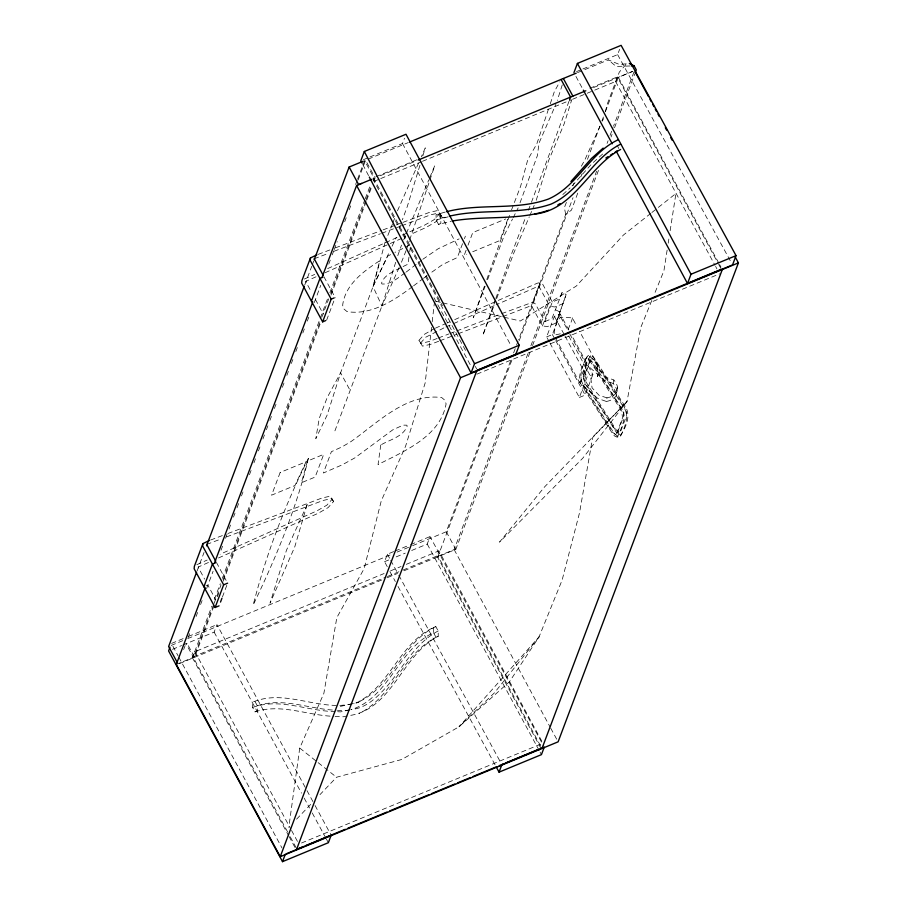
<?xml version="1.0" encoding="UTF-8"?>
<svg xmlns="http://www.w3.org/2000/svg" width="907" height="907" viewBox="0 0 907 907"><rect width="100%" height="100%" fill="white"/><g stroke="black" fill="none" stroke-linecap="round" stroke-linejoin="round"><path stroke-width="0.68" stroke-dasharray="4.54 3.4" d="M431.551 327.37L425.156 382.992L405.565 446.267L381.269 500.857L364.126 568.644L336.814 617.644L323.89 693.265L299.729 748.071L288.8 827.365M432.197 321.804L434.43 302.337M408.955 257.191L407.991 264.175L403.025 266.579M409.726 251.602L410.701 244.618L394.976 252.373M667.133 250.083L663.924 270.785L653.924 295.263M668.21 243.178L668.856 239.04M670.137 230.752L675.93 193.486L657.36 208.179M555.288 337.687L579.46 382.403L597.792 398.422L606.409 401.472L606.998 397.856A37.856 16.394 18.9 0 0 613.778 379.852L605.921 377.369L598.847 369.852L596.058 361.78L579.562 331.27M606.409 401.472A37.856 16.394 18.9 0 0 613.177 383.468L613.778 379.852M616.941 390.86L617.531 387.244M562.272 84.861L557.306 100.394M605.309 111.788L607.452 103.602L619.3 72.141L626.102 64.261L628.256 63.762M385.18 241.954L373.049 286.623L340.601 372.811L327.121 415.123L315.806 438.682L319.241 418.376L327.132 397.708L340.601 372.811L350.136 390.452M419.941 165.278L407.198 206.773L402.368 219.811M422.809 155.913L425.281 147.875L421.313 156.866M458.25 333.731L531.411 305.591L542.443 325.976L547.613 326.531L556.014 323.051L566.161 294.526L562.17 292.439L559.268 299.117L552.306 301.986L544.937 321.566L535.402 303.936L532.885 302.144L501.152 313.845M536.218 200.288L548.61 160.584L564.188 123.749L571.637 100.076M395.679 262.293L381.915 306.033L333.753 433.954M397.765 255.672L401.495 245.128M556.014 323.051L566.161 294.526M548.486 109.101L536.797 143.896L527.772 159.689L520.607 186.32L511.208 210.753M550.288 103.738L554.336 91.698L559.721 81.891M406.064 250.649L401.404 262.395M406.517 249.323L409.204 241.341M409.658 240.015L429.419 181.479M429.873 180.142L434.816 165.505L429.351 178.566M484.44 286.102L473.261 317.79L485.132 286.249M486.776 279.503L510.256 213.394M495.369 299.775L482.796 335.431L494.666 303.879M495.834 298.46L511.684 253.563L525.368 218.077M531.434 202.306L569.108 101.017M520.028 202.783L537.352 155.732L539.075 142.955L555.878 104.305M507.784 219.165L499.893 240.536L471.855 252.112M577.736 193.134L571.467 210.095L565.707 214.505L518.555 339.751M399.465 227.634L400.429 225.027M197.046 571.002L204.03 552.465M304.752 284.911L311.725 266.363M312.223 265.048L313.72 261.069M355.612 184.484L357.109 180.504M357.607 179.189L364.58 160.641L374.115 178.271L373.117 180.924M358.163 179.96L365.589 160.222L375.124 177.863L373.639 181.808M183.645 649.559L185.141 645.591M188.134 637.644L189.631 633.664M196.105 616.454L197.601 612.474M200.594 604.527L202.091 600.559M206.581 588.632L213.088 571.251M221.036 550.22L222.532 546.252M225.526 538.305L227.022 534.325M229.018 529.03L230.514 525.062M233.507 517.115L235.004 513.135M236.999 507.841L239.493 501.22M241.489 495.914L242.974 491.945M249.459 474.724L251.953 468.103M253.949 462.808L255.445 458.829M258.438 450.881L259.935 446.913M262.928 438.965L264.425 434.997M266.42 429.691L267.905 425.723M269.901 420.417L271.397 416.449M274.39 408.501L276.884 401.88M282.372 387.312L284.866 380.691M286.861 375.385L288.358 371.417M291.351 363.469L292.836 359.501M295.829 351.553L297.326 347.574M302.813 333.005L304.31 329.037M307.303 321.089L308.799 317.11M314.287 302.541L320.761 285.32M328.742 264.13L330.239 260.162M332.234 254.856L333.731 250.888M334.23 249.561L337.223 241.613M340.216 233.666L341.712 229.698M344.694 221.75L346.191 217.771M349.184 209.823L350.68 205.855M176.287 664.434L192.42 657.768L211.841 606.171M214.335 599.561L220.31 583.677M222.306 578.383L327.892 297.893M329.887 292.61L364.75 199.994M365.249 198.667L370.736 184.11M287.576 831.866L192.964 656.872L194.903 651.714L384.103 573.519M213.564 604.765L193.622 657.745L185.992 643.641M214.063 603.438L221.036 584.89M223.031 579.596L319.763 322.643M321.758 317.348L328.742 298.8M330.738 293.505L365.646 200.787M366.145 199.461L371.122 186.218M213.95 605.967L194.62 657.326L186.989 643.222M217.408 596.817L218.882 592.883M223.315 581.115L320.647 322.575M330.987 295.104L366.213 201.535M366.7 200.22L371.655 187.069M222.408 597.033L227.623 583.167M326.622 320.194L335.171 297.507M182.908 645.036L214.143 632.122L216.954 624.64L306.317 789.385M369.943 156.979L402.504 143.521L404.499 138.227M462.536 243.7L457.343 257.52L442.639 264.504L430.133 273.347M464.429 238.688L465.382 236.171M466.107 250.23L464.214 255.275L466.765 254.221M468.012 245.185L472.762 232.577L505.709 218.961M487.603 279.673L504.428 234.992L512.534 218.972M387.244 566.648L384.545 561.694L387.368 554.211L393.831 551.535M496.651 298.618L513.963 252.622L529.246 216.909M411.699 550.47L427.22 544.053L430.043 536.57L543.576 745.917M582.929 68.955L617.622 54.613L619.617 49.318M403.037 570.05L436.959 556.025L438.909 550.866L542.919 743.23M594.731 90.122L615.604 81.494L617.316 76.936L717.981 263.109M412.617 545.663L446.278 531.751L511.627 358.152M513.611 352.891L516.083 346.315M516.582 345.011L518.056 341.066M532.885 302.144L540.255 282.565L542.771 284.356L552.306 301.986M540.64 746.019L438.036 556.252L512.75 357.8M519.223 340.601L573.02 197.703M580.99 176.536L581.977 173.895M587.464 159.337L599.912 126.254M601.908 120.971L603.404 117.003M605.388 111.708L618.347 77.31L634.469 70.644L613.551 126.209M438.036 556.252L454.158 549.597L528.872 351.134M530.867 345.839L596.613 171.196M607.078 143.408L608.075 140.766M610.06 135.472L613.053 127.536M404.023 570.775L455.813 549.381L530.561 350.816M532.545 345.556L599.096 168.747M611.046 137.014L612.044 134.372M614.527 127.762L634.832 73.83M542.443 325.976L549.812 306.396L538.792 286.011L496.22 304.786M544.937 321.566L551.898 318.697L562.17 292.439M549.291 341.86L546.615 336.916L554.37 316.35L560.129 313.958L568.814 330.023M546.615 336.916L552.386 334.536L560.129 313.958M585.707 358.889C581.863 367.913 575.65 378.741 583.19 387.674L613.098 434.498L615.32 436.573L619.402 437.355C625.433 428.308 632.247 415.213 624.367 405.225L594.448 358.39L592.237 356.315L588.155 355.533L585.707 358.889L586.704 357.743L590.514 360.362L620.433 407.186C627.961 416.109 621.749 426.936 617.916 435.961L616.907 437.117M586.988 356.825C582.419 366.337 577.09 377.879 584.947 387.232L612.44 430.644L615.207 434.498L619.402 437.355M589.72 361.145L583.677 377.199L584.584 383.003L616.25 432.117L619.798 432.707L620.479 431.845L626.522 415.791L626.397 411.529L623.959 406.302L596.477 362.879L594.709 360.362L591.693 358.22L589.72 361.145L590.253 360.43L591.296 360.771L594.3 364.399L623.801 412.129L623.869 415.689L617.826 431.743L615.864 434.668L612.837 432.526L611.08 430.009L583.586 386.586L581.149 381.359L581.024 377.097L587.067 361.054L587.759 360.181L590.253 360.43M591.013 359.093L584.97 375.135L586.047 382.006L615.014 428.047L616.783 430.564L619.798 432.707M549.959 343.095L579.358 397.47L587.101 376.904L592.872 374.512L571.489 334.966M579.358 397.47L585.128 395.089L592.872 374.512M616.545 433.807L622.587 417.753L621.499 410.882L592.532 364.841L590.774 362.324L587.759 360.181M620.569 436.063C625.127 426.551 630.456 415.009 622.599 405.667L595.117 362.244L592.35 358.39L588.155 355.533M392.504 223.893L385.713 240.672M393.003 222.578L395.509 216.025M528.418 210.186L529.937 206.24M566.399 202.408L564.369 207.556L565.707 214.505M573.02 185.686L574.04 183.112M651.816 300.421L640.773 327.484L627.009 401.54L582.782 458.182L499.508 542.137L544.529 486.957L627.009 401.54L592.656 437.514L579.539 512.761L562.136 580.072L539.053 636.895L509.485 681.724L458.999 726.802L401.801 759.465L336.554 777.242L319.978 794.623M403.683 239.901L405.86 234.686M406.404 233.382L428.807 179.869M529.79 215.639L534.166 205.435M397.504 210.775L418.478 163.283M399.114 267.52L381.915 306.033L373.049 286.623L389.727 251.25M600.026 126.073L584.924 159.734L579.777 169.076M602.361 121.107L603.529 118.613M392.107 246.205L396.28 237.362M513.158 217.737L518.146 207.884M617.304 432.469L617.826 431.743M590.65 355.782L589.641 356.927C585.809 365.952 579.596 376.779 587.124 385.713L617.043 432.537L620.841 435.156L621.851 434M572.056 185.946L591.715 163.895L603.291 153.442M402.946 222.374L429.43 212.385L437.752 210.515L439.804 213.474L434.362 219.528L424.635 225.129L400.055 236.149M439.804 213.474L441.108 215.889L435.666 221.932L425.927 227.532L410.418 234.494M438.648 341.27L430.802 344.286L422.481 346.145L418.921 340.386L424.351 334.343L434.09 328.742M420.429 343.186L425.871 337.143L444.634 327.552M227.884 533.509L321.883 498.045L330.216 496.174L332.268 499.133L326.826 505.188L317.087 510.788L220.106 554.268M332.268 499.133L333.561 501.548L328.13 507.591L318.391 513.192L217.521 558.406M296.589 819.18L312.189 802.808M562.816 194.54L570.095 187.942M650.807 213.36L623.506 234.97L576.274 286.079L520.301 321.01L503.975 317.189M651.895 212.499L656.271 209.041M405.168 272.848C398.32 277.474 390.792 284.685 382.006 284.004L381.541 283.154C384.375 274.447 394.432 271.182 401.778 267.18M406.279 271.998L421.721 260.116M422.821 259.277L438.194 248.733L459.101 238.892M412.504 286.623C394.126 300.421 371.076 315.534 347.052 311.611L343.81 308.89L342.653 305.296C345.057 284.639 363.582 271.216 379.806 260.672L373.162 286.147L387.731 256.114L393.774 252.996M413.615 285.796L422.424 279.152M423.524 278.324L429.034 274.175M435.813 626.567C401.257 643.052 392.062 688.402 356.383 702.891C390.645 686.009 399.896 641.204 435.813 626.567L438.194 630.966L438.24 636.238C401.971 654.503 392.266 710.079 348.56 715.68M438.194 630.966C415.78 642.712 403.853 666.078 388.23 684.887C378.321 696.1 366.7 708.367 350.873 709.569M438.24 636.238C403.309 652.212 393.479 696.247 359.308 713.469M433.467 627.417L433.512 632.678C398.048 649.185 389.307 697.664 351.247 709.603M304.367 279.039L314.706 274.402M327.642 268.608L398.763 236.727M316.01 276.805L305.67 281.442L311.509 292.258M325.069 272.746L405.236 236.806M196.83 564.698L207.17 560.061M208.474 562.465L198.123 567.102L204.619 579.12M435.383 328.164L445.7 323.618M446.992 323.051L449.566 321.906M454.724 319.627L537.273 283.211L540.255 282.565M445.927 326.985L452.366 324.139M453.659 323.572L494.939 305.353M363.435 159.666L368.65 157.523M576.501 71.608L581.636 69.488M368.174 159.156L408.297 142.569M577.487 72.651L608.348 59.896L619.402 64.465L628.097 63.626M375.929 176.706L417.685 159.451M589.924 88.262L617.316 76.936M380.339 175.697L416.846 160.618M593.586 87.56L632.428 71.517M374.217 181.253L379.432 179.098M380.736 178.554L421.188 161.843M422.492 161.299L571.24 99.827M572.544 99.282L593.427 90.655M563.383 303.482L554.993 306.951L549.812 306.396M476.923 374.16L719.625 273.857M205.878 585.945L207.873 585.128L215.787 599.765M183.123 638.63L171.4 643.471L178.101 655.863M188.327 636.476L216.954 624.64M395.123 551.003L409.352 545.13M410.644 544.585L430.043 536.57M171.196 645.433L184.087 640.115M187.692 638.619L391.903 554.222M397.085 552.08L411.325 546.195M172.489 649.333L181.604 645.569M384.545 561.694L389.715 559.551M396.189 556.887L405.236 553.145M390.622 570.82L401.064 566.501M406.291 564.347L438.909 550.866M192.964 656.872L386.076 577.056M387.38 576.523L401.733 570.594M179.45 663.595L381.983 579.89M387.176 577.748L397.561 573.451M301.521 843L541.615 743.774M437.129 338.47L429.294 341.486L420.961 343.345L418.921 340.386M438.432 337.96L448.886 333.946M450.201 333.447L455.427 331.429M456.731 330.93L499.848 314.344M439.952 340.76L456.935 334.23M318.21 254.345L330.125 249.844M335.42 247.849L381.756 230.367M383.083 229.868L394.998 225.378M396.325 224.879L401.62 222.873M314.207 258.744L328.776 253.257M334.071 251.25L380.418 233.768M381.734 233.269L400.27 226.285M401.597 225.775L430.734 214.789L439.056 212.93L441.108 215.889M210.662 540.005L222.578 535.504M206.671 544.404L221.24 538.917M226.535 536.91L323.187 500.449L331.52 498.589L333.561 501.548M445.258 212.057L436.086 214.698L436.131 219.959L438.512 224.369L451.278 221.285M438.512 224.369L440.859 223.507L440.813 218.247L438.432 213.837M352.211 703.764C319.128 711.61 285.24 688.266 252.565 702.188L252.611 707.449L254.992 711.859C281.136 703.186 307.462 715.487 333.742 716.337M254.992 711.859L257.339 710.997L257.293 705.737L254.912 701.326M436.131 219.959L448.409 216.75M440.813 218.247L447.196 216.705M252.611 707.449C279.878 697.472 307.552 711.258 335.137 711.576M340.374 706.383L358.9 702.335L353.549 703.481M560.379 333.821L553.939 335.205A106.867 33.355 67.5 0 1 560.719 317.201L572.306 317.847L576.92 326.384M349.909 709.886L340.556 711.893L336.497 711.655M349.524 709.841L345.499 710.669L337.404 710.283M347.222 715.952L343.197 716.791L335.091 716.405M257.293 705.737C283.438 697.064 309.763 709.365 336.043 710.226M629.968 65.973L616.159 66.449L608.348 59.896M435.95 301.26L441.392 302.541M442.752 302.859L502.614 316.872M606.998 397.856L599.142 395.373L592.067 387.856L590.57 376.36L568.133 334.864M613.177 383.468L604.572 380.407L586.239 364.399L568.78 332.109M555.628 309.809L559.619 311.895M299.729 748.071L317.053 761.789M318.142 762.651L336.554 777.242M617.622 54.613L731.201 262.418M427.22 544.053L539.416 750.917M540.096 752.164L541.434 754.635M387.368 554.211L390.055 559.165M390.736 560.401L398.139 574.018M398.819 575.253L501.197 763.433M389.942 571.603L395.327 581.5M398.014 586.455L495.007 764.726M306.985 790.621L314.378 804.248M315.046 805.495L331.168 835.222M214.143 632.122L301.487 793.149M304.174 798.103L309.548 808.024M312.235 812.978L325.67 837.751M326.339 838.986L328.357 842.705M618.347 77.31L718.934 263.347M719.602 264.583L720.952 267.066M718.65 264.345L721.337 269.311M615.604 81.494L714.92 265.173M715.6 266.409L716.938 268.891M617.032 145.188L618.823 148.499M560.719 317.201L568.111 330.862M554.37 316.35L564.392 334.887M565.061 336.123L587.101 376.904M552.386 334.536L555.061 339.479M555.73 340.715L585.128 395.089M373.321 177.783L442.435 305.625M475.313 366.428L476.663 368.911M372.72 178.815L465.937 351.213M434.011 297.757L471.595 367.256M323.958 276.771L334.502 296.283M446.278 531.751L455.813 549.381M454.158 549.597L550.061 726.949M550.73 728.196L558.111 741.835M315.409 299.469L323.323 314.094M436.959 556.025L540.98 748.4M433.512 632.678L435.893 637.088M216.422 562.431L226.965 581.943M194.903 651.714L290.864 829.191M291.532 830.427L298.913 844.077M290.263 836.832L296.974 849.247M192.42 657.768L288.313 835.132M288.982 836.367L295.024 847.535M178.77 657.099L281.975 847.966M575.945 76.415L583.337 90.144M402.504 143.521L511.072 345.76M362.789 164.518L368.661 175.822M586.239 364.399A125.994 39.318 67.5 0 1 579.46 382.403M572.306 317.847A41.166 1.735 -64.4 0 1 567.397 331.078M597.6 365.94L597.566 376.62L596.058 361.78L597.6 365.94M380.759 445.008L378.049 464.565C404.171 451.164 440.337 436.46 446.097 403.887L444.94 400.293L441.698 397.572C406.257 392.776 377.165 423.252 350.896 441.641L342.03 446.902L331.406 451.663L323.368 473.012L342.188 464.849L354.909 457.842L392.72 429.884L403.15 425.134L406.744 425.179L407.209 426.029C403.252 436.868 389.613 439.646 380.759 445.008M308.369 458.432C296.192 509.417 275.773 557.839 253.2 604.98C266.193 554.268 284.945 505.244 308.369 458.432M307.439 461.085L301.407 482.739L315.16 477.059L323.697 454.35L307.439 461.085M307.122 504.689L294.775 546.819L270.059 603.155L286.465 550.254L307.122 504.689M280.161 472.468L271.612 495.165L294.968 485.517L306.056 461.765L280.161 472.468M539.053 636.895L494.44 692.835L458.999 726.802L539.053 636.895"/><path stroke-width="1.36" d="M202.907 543.61L202.68 546.059L223.644 584.811L215.095 607.509L194.143 568.746L194.37 566.308L202.907 543.61L209.347 540.504M310.455 257.951L310.228 260.4L331.18 299.151L322.631 321.849L301.68 283.086L301.906 280.648L310.455 257.951L316.883 254.844M196.547 572.328L168.623 646.498L177.523 662.96M206.524 545.833L304.253 286.238M314.219 259.742L349.127 167.035L363.299 161.174M169.994 647.213L168.589 650.954L282.508 861.65L328.357 842.705L331.168 835.222M369.308 177.069L471.062 372.97L515.766 354.501L519.246 345.238L405.996 134.259L364.319 151.48L360.827 160.743L362.131 163.26M203.882 586.772L212.431 564.075L215.424 562.85M311.43 301.113L319.967 278.415L322.96 277.191M205.175 587.702L176.287 664.434L280.24 856.684L558.111 741.835L738.411 262.883L735.055 256.681M214.642 562.555L312.768 301.918M322.234 276.782L356.598 185.482L361.564 183.429M220.503 602.078L221.932 598.291M573.927 72.673L577.419 63.411L621.114 45.35L736.042 255.627L732.561 264.901L687.517 283.517L616.272 151.265M280.24 856.684L460.541 377.731L738.411 262.883M282.508 861.65L285.331 854.167M569.607 99.702L570.594 97.072L561.059 79.442M471.062 372.97L474.542 363.707L519.246 345.238M296.362 850.018L476.674 371.065M635.331 72.526L636.306 69.907L634.106 65.837L629.333 63.513M499.054 772.152L501.866 764.669L544.257 747.153L541.434 754.635L499.054 772.152L496.356 767.197M687.517 283.517L691.009 274.243L736.042 255.627M541.978 748.502L722.289 269.549M570.922 181.502L591.489 158.419L603.166 148.09M620.637 149.451C588.45 166.446 574.29 209.744 534.677 214.12M620.592 144.179C592.452 158.192 580.049 191.241 551.059 204.109C518.407 215.435 483 208.315 449.759 216.093M605.831 157.988L608.098 156.594M610.366 155.199L612.622 153.793M614.889 152.399L617.157 150.993M618.189 139.757C589.561 153.056 577.408 186.468 548.35 199.087C515.641 210.821 479.86 202.964 446.618 211.705M557.816 204.914L560.084 203.587M409.601 142.036L576.206 73.184M371.541 179.337L358.662 184.665L349.127 167.035M418.138 160.074L585.82 90.779M331.18 299.151L334.173 297.915M322.631 321.849L325.624 320.613M477.331 370.158L721.337 269.311M223.644 584.811L227.623 583.167M215.095 607.509L219.086 605.853M296.974 849.247L303.494 846.548M306.101 845.471L345.25 829.293M347.857 828.216L387.006 812.037M389.613 810.949L428.762 794.77M431.369 793.693L454.861 783.988M457.468 782.911L470.518 777.514M473.125 776.437L496.617 766.732M499.224 765.655L503.136 764.034M505.743 762.957L538.361 749.477M286.601 853.646L329.899 835.744M548.758 210.22C517.75 220.798 484.372 215.412 452.559 220.979M631.351 65.928L634.106 65.837M635.138 71.88L648.55 96.686M649.888 99.169L651.237 101.652M652.575 104.124L653.913 106.607M655.262 109.089L656.6 111.572M657.938 114.055L659.276 116.527M665.319 127.694L666.656 130.177M670.681 137.615L672.019 140.097M563.349 78.49L572.884 96.131M356.598 185.482L460.541 377.731M314.207 258.744L323.311 275.569M206.671 544.404L215.764 561.229M577.419 63.411L691.009 274.243M583.337 90.144L612.236 143.782M364.319 151.48L474.542 363.707"/></g></svg>
